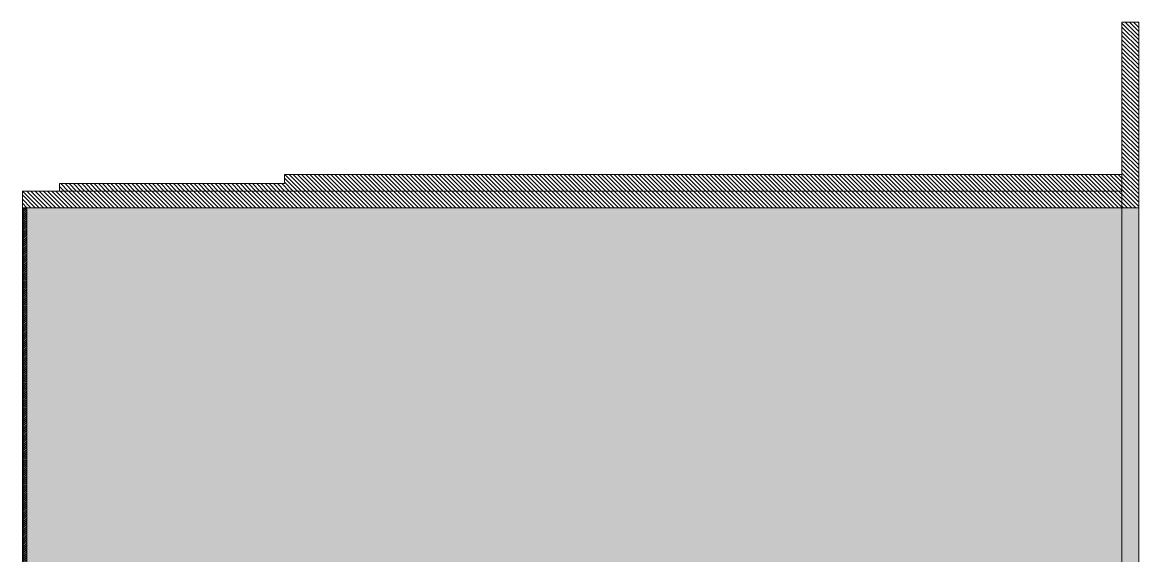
# Model space of a CAD drawing. Header units: millimetres. Extents: x 126 to 12547, y 1644 to 26714.
# Drawn here: x 126 to 1329, y 26138 to 26714 of the extents above; entities that cross this region are included whole.
import ezdxf

# ---------------------------------------------------------------- set-up
doc = ezdxf.new("R2010")
doc.units = ezdxf.units.MM
for name, color, linetype, lineweight in [('F_ARREDI_pareti', 1, 'Continuous', 0), ('F_MINERAL WALL', 6, 'Continuous', 5), ('F_MULTI laminato OPACO', 1, 'Continuous', 5), ('F_MULTI laminato OPACO_retino', 1, 'Continuous', 5)]:
    doc.layers.add(name, color=color, linetype=linetype, lineweight=lineweight)

# ---------------------------------------------------------------- blocks, each defined once
blk = doc.blocks.new('RIV.to_pareti e soffitto_slider_armadiature_camera master_sez.......')
at = {"layer": 'F_MINERAL WALL', "true_color": 0x636466, "transparency": 33554559}
h = blk.add_hatch(dxfattribs=at)
h.set_pattern_fill('AR-SAND', color=251)
h.set_pattern_definition([(37.5, (2500, 0), (-1.6000313, 48.9413237), [0, -38.608, 0, -43.18, 0, -41.275]), (7.5, (2500, 0), (44.9523283, 71.68251), [0, -20.828, 0, -34.798, 0, -13.335]), (327.5, (2468.76, 0), (79.099237, 0.1437185), [0, -12.7, 0, -45.72, 0, -59.69]), (317.5, (2468.76, 0), (76.355645, 22.2929323), [0, -6.35, 0, -29.972, 0, -34.29])])
h.paths.add_polyline_path([(733693.1, 514601.3), (733693.1, 512521.3), (734878.1, 512521.3), (734878.1, 514601.3)])
h.paths.add_polyline_path([(734822.1, 514211.3), (734822.1, 512911.3), (734342.1, 512911.3), (734342.1, 514211.3)], flags=16)
at = {"layer": 'F_MINERAL WALL', "transparency": 33554508}
h = blk.add_hatch(dxfattribs=at)
h.set_pattern_fill('ANSI31', color=256, scale=0.5)
h.set_pattern_definition([(45, (1399444.5094, 1040161.2642), (-1.122532015, 1.122532015), [])])
h.paths.add_polyline_path([(733694.1, 512521.3), (733694.1, 514601.3), (733698.1, 514601.3), (733698.1, 512521.3)])
at = {"layer": 'F_MULTI laminato OPACO'}
h = blk.add_hatch(dxfattribs=at)
h.set_pattern_fill('ANSI31', color=3, angle=90)
h.set_pattern_definition([(135, (0, -241.6637), (-2.24506403, -2.24506403), [])])
h.paths.add_polyline_path([(734896.1, 514801.3), (734878.1, 514801.3), (734878.1, 514601.3), (734896.1, 514601.3)])
at = {"layer": 'F_MULTI laminato OPACO', "transparency": 33554503}
h = blk.add_hatch(dxfattribs=at)
h.set_pattern_fill('ANSI31', color=5, angle=90)
h.set_pattern_definition([(135, (681607.6735, 516205.6517), (-2.24506403, -2.24506403), [])])
h.paths.add_polyline_path([(733733.1, 514627.3), (733733.1, 514619.3), (734878.1, 514619.3), (734878.1, 514637.3), (733975.5, 514637.3), (733975.5, 514627.3)])
at = {"layer": 'F_MULTI laminato OPACO'}
h = blk.add_hatch(dxfattribs=at)
h.set_pattern_fill('ANSI31', color=3, angle=90)
h.paths.add_polyline_path([(733693.1, 514619.3), (734878.1, 514619.3), (734878.1, 514601.3), (733693.1, 514601.3)])
at = {"layer": 'F_MULTI laminato OPACO_retino', "true_color": 0x939598}
h = blk.add_hatch(color=252, dxfattribs=at)
h.dxf.hatch_style = 1
h.paths.add_polyline_path([(734878.1, 514601.3), (734896.1, 514601.3), (734896.1, 512521.3), (734878.1, 512521.3)])
at = {"layer": 'F_MINERAL WALL'}
for points in [[(733693.1, 512521.3), (734878.1, 512521.3), (734878.1, 514601.3), (733693.1, 514601.3)], [(733694.1, 512521.3), (733694.1, 514601.3), (733698.1, 514601.3), (733698.1, 512521.3)]]:
    blk.add_lwpolyline(points, close=True, dxfattribs=at)
at = {"layer": 'F_MULTI laminato OPACO', "color": 3}
for points in [[(734896.1, 514801.3), (734878.1, 514801.3), (734878.1, 514601.3), (734896.1, 514601.3)], [(734896.1, 514801.3), (734878.1, 514801.3), (734878.1, 512521.3), (734896.1, 512521.3)], [(733693.1, 514619.3), (734878.1, 514619.3), (734878.1, 514601.3), (733693.1, 514601.3)], [(733693.1, 514601.3), (734878.1, 514601.3), (734878.1, 512521.3), (733693.1, 512521.3)], [(734878.1, 514601.3), (734896.1, 514601.3), (734896.1, 512521.3), (734878.1, 512521.3)], [(734878.1, 514601.3), (734896.1, 514601.3), (734896.1, 512521.3), (734878.1, 512521.3)]]:
    blk.add_lwpolyline(points, close=True, dxfattribs=at)
at = {"layer": 'F_MULTI laminato OPACO', "color": 5}
blk.add_lwpolyline([(733733.1, 514627.3), (733733.1, 514619.3), (734878.1, 514619.3), (734878.1, 514637.3), (733975.5, 514637.3), (733975.5, 514627.3), (733733.1, 514627.3)], dxfattribs=at)

msp = doc.modelspace()

# ---------------------------------------------------------------- block references
at = {"layer": 'F_ARREDI_pareti', "color": 2, "lineweight": 5}
msp.add_blockref('RIV.to_pareti e soffitto_slider_armadiature_camera master_sez.......', (-733567.3, -488087.5), dxfattribs=at)

doc.saveas('drawing.dxf')
